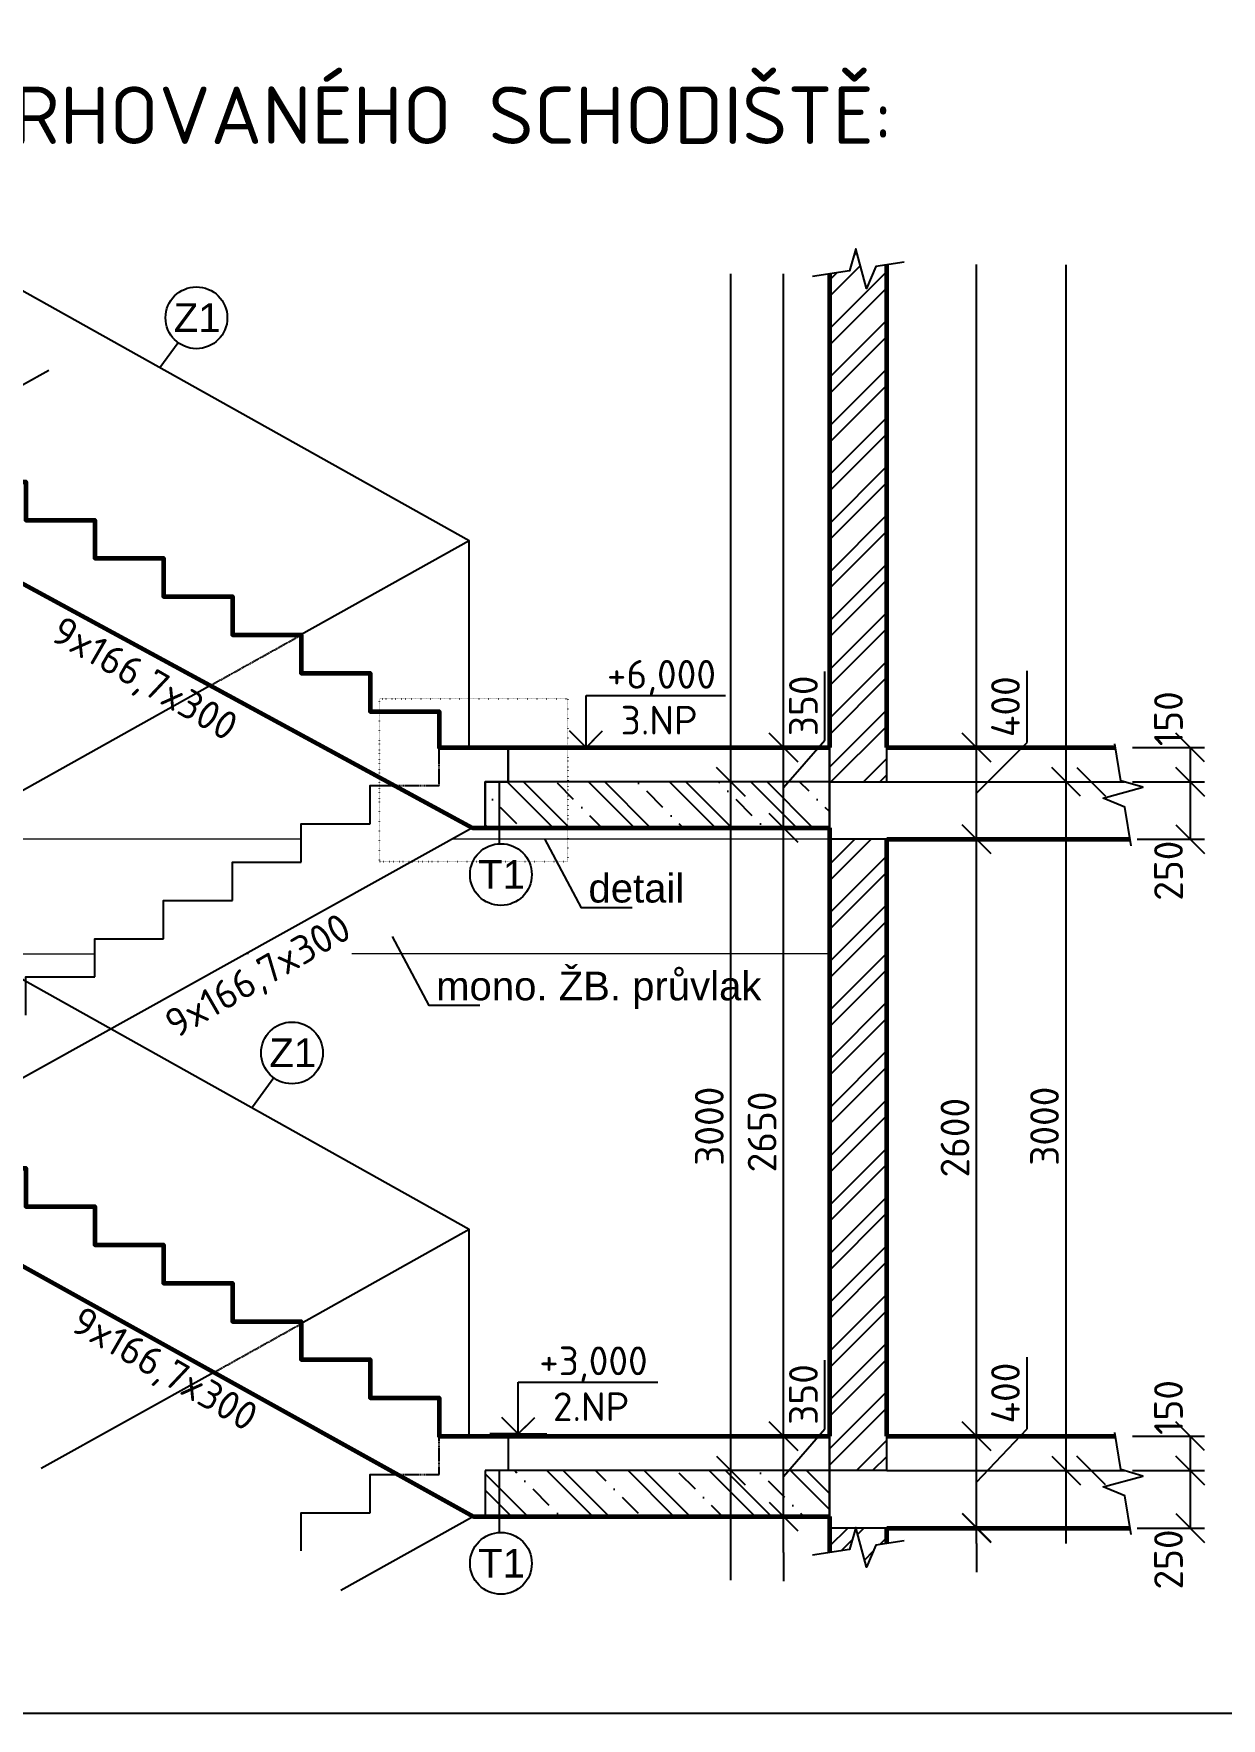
# Model space of a CAD drawing. Header units: millimetres. Extents: x 12904 to 327904, y -199771 to 141779.
# Drawn here: x 123158 to 128330, y 127158 to 134497 of the extents above; entities that cross this region are included whole.
import ezdxf

# ---------------------------------------------------------------- set-up
doc = ezdxf.new("R2010")
doc.units = ezdxf.units.MM
doc.linetypes.add('DOT', pattern=[6.35, 0, -6.35])
doc.linetypes.add('ČÁRKOVANÁ', pattern=[19.05, 12.7, -6.35])
doc.layers.add('_INTERIER', color=8, linetype='Continuous', lineweight=13)
doc.layers.add('Zdivo', color=6, linetype='Continuous', lineweight=60)
doc.layers.add('Kóty', color=1, linetype='Continuous')
doc.layers.add('Šrafy', color=253, linetype='Continuous')
doc.styles.add('ISOCPEUR', font='isocpeur.ttf')
doc.styles.get("Standard").update_dxf_attribs({"font": 'arial.ttf'})
doc.dimstyles.new('1-50', dxfattribs={"dimscale": 50, "dimtxt": 2.5, "dimasz": 2.5, "dimexe": 1.25, "dimexo": 0.625, "dimtad": 1, "dimdec": 0, "dimtxsty": 'ISOCPEUR', "dimblk": 'OBLIQUE', "dimcen": 2.5, "dimclrd": 1, "dimclre": 1, "dimclrt": 3, "dimadec": 0, "dimazin": 0, "dimtfac": 1, "dimtdec": 0, "dimtix": 1, "dimtmove": 1, "dimatfit": 3, "dimldrblk": 'OBLIQUE', "dimfxl": 5, "dimfxlon": 1, "dimtfillclr": 3, "dimarcsym": 0})
pattern_1 = [(45, (-372505.85, 110530.18), (-106.066017, 106.066017), []), (45, (-372435.14, 110530.18), (-106.066017, 106.066017), [])]

# ---------------------------------------------------------------- blocks, each defined once
blk = doc.blocks.new('_OBLIQUE')
at = {"color": 0, "linetype": 'ByBlock'}
blk.add_line((-0.5, -0.5), (0.5, 0.5), dxfattribs=at)
blk = doc.blocks.new('*D169')
at = {"color": 1, "lineweight": -2, "transparency": 16777216}
for p, q in [((127484.2, 128418.9), (127484.2, 128731.4)), ((127014.2, 128387.4), (127326.7, 128387.4)), ((127264.2, 128187.4), (127484.2, 128418.9)), ((127264.2, 127987.4), (127264.2, 128387.4)), ((127014.2, 127987.4), (127326.7, 127987.4))]:
    blk.add_line(p, q, dxfattribs=at)
at = {"layer": 'Defpoints', "color": 0, "transparency": 16777216}
for p in [(126873.5, 128387.4), (127264.2, 128387.4), (126873.5, 127987.4)]:
    blk.add_point(p, dxfattribs=at)
at = {"color": 1, "lineweight": -2, "transparency": 16777216, "xscale": 125, "yscale": 125, "zscale": 125}
for p, rotation in [((127264.2, 128387.4), 90), ((127264.2, 127987.4), 270)]:
    blk.add_blockref('_OBLIQUE', p, dxfattribs=dict(at, rotation=rotation))
at = {"color": 3, "transparency": 16777216, "insert": (127390.4, 128575.2), "char_height": 125, "attachment_point": 5, "rotation": 90, "style": 'ISOCPEUR'}
blk.add_mtext('400', dxfattribs=at)
blk = doc.blocks.new('*D170')
at = {"color": 1, "lineweight": -2, "transparency": 16777216}
for p, q in [((127514.2, 130988), (127201.7, 130988)), ((127264.2, 128387.4), (127264.2, 130988)), ((127014.2, 128387.4), (127326.7, 128387.4))]:
    blk.add_line(p, q, dxfattribs=at)
at = {"layer": 'Defpoints', "color": 0, "transparency": 16777216}
for p in [(127264.2, 130988), (127932.7, 130988), (126873.5, 128387.4)]:
    blk.add_point(p, dxfattribs=at)
at = {"color": 1, "lineweight": -2, "transparency": 16777216, "xscale": 125, "yscale": 125, "zscale": 125}
for p, rotation in [((127264.2, 130988), 90), ((127264.2, 128387.4), 270)]:
    blk.add_blockref('_OBLIQUE', p, dxfattribs=dict(at, rotation=rotation))
at = {"color": 3, "transparency": 16777216, "insert": (127170.4, 129687.7), "char_height": 125, "attachment_point": 5, "rotation": 90, "style": 'ISOCPEUR'}
blk.add_mtext('2600', dxfattribs=at)
blk = doc.blocks.new('*D112')
at = {"color": 1, "lineweight": -2, "transparency": 16777216}
for p, q in [((127484.2, 131408.9), (127484.2, 131721.4)), ((127014.2, 131388), (127326.7, 131388)), ((127264.2, 131188), (127484.2, 131408.9)), ((127264.2, 130988), (127264.2, 131388)), ((127014.2, 130988), (127326.7, 130988))]:
    blk.add_line(p, q, dxfattribs=at)
at = {"layer": 'Defpoints', "color": 0, "transparency": 16777216}
for p in [(125814.2, 131388), (127264.2, 131388), (126873.5, 130988)]:
    blk.add_point(p, dxfattribs=at)
at = {"color": 1, "lineweight": -2, "transparency": 16777216, "xscale": 125, "yscale": 125, "zscale": 125}
for p, rotation in [((127264.2, 131388), 90), ((127264.2, 130988), 270)]:
    blk.add_blockref('_OBLIQUE', p, dxfattribs=dict(at, rotation=rotation))
at = {"color": 3, "transparency": 16777216, "insert": (127390.4, 131565.2), "char_height": 125, "attachment_point": 5, "rotation": 90, "style": 'ISOCPEUR'}
blk.add_mtext('400', dxfattribs=at)
blk = doc.blocks.new('*D113')
at = {"color": 1, "lineweight": -2, "transparency": 16777216}
for p, q in [((127404.2, 131238), (127716.7, 131238)), ((127654.2, 128237.4), (127654.2, 131238)), ((127404.2, 128237.4), (127716.7, 128237.4))]:
    blk.add_line(p, q, dxfattribs=at)
at = {"layer": 'Defpoints', "color": 0, "transparency": 16777216}
for p in [(126763.5, 131238), (127654.2, 131238), (126763.5, 128237.4)]:
    blk.add_point(p, dxfattribs=at)
at = {"color": 1, "lineweight": -2, "transparency": 16777216, "xscale": 125, "yscale": 125, "zscale": 125}
for p, rotation in [((127654.2, 131238), 90), ((127654.2, 128237.4), 270)]:
    blk.add_blockref('_OBLIQUE', p, dxfattribs=dict(at, rotation=rotation))
at = {"color": 3, "transparency": 16777216, "insert": (127560.4, 129737.7), "char_height": 125, "attachment_point": 5, "rotation": 90, "style": 'ISOCPEUR'}
blk.add_mtext('3000', dxfattribs=at)
blk = doc.blocks.new('*D114')
at = {"color": 1, "lineweight": -2, "transparency": 16777216}
for p, q in [((127944.2, 128387.4), (128256.7, 128387.4)), ((128194.2, 128387.4), (128194.2, 128237.4)), ((127944.2, 128237.4), (128256.7, 128237.4))]:
    blk.add_line(p, q, dxfattribs=at)
at = {"layer": 'Defpoints', "color": 0, "transparency": 16777216}
for p in [(127844.2, 128387.4), (127844.2, 128237.4), (128194.2, 128237.4)]:
    blk.add_point(p, dxfattribs=at)
at = {"color": 1, "lineweight": -2, "transparency": 16777216, "xscale": 125, "yscale": 125, "zscale": 125}
for p, rotation in [((128194.2, 128387.4), 90), ((128194.2, 128237.4), 270)]:
    blk.add_blockref('_OBLIQUE', p, dxfattribs=dict(at, rotation=rotation))
at = {"color": 3, "transparency": 16777216, "insert": (128100.4, 128512.4), "char_height": 125, "attachment_point": 5, "rotation": 90, "style": 'ISOCPEUR'}
blk.add_mtext('150', dxfattribs=at)
blk = doc.blocks.new('*D171')
at = {"color": 1, "lineweight": -2, "transparency": 16777216}
for p, q in [((127944.2, 128237.4), (128256.7, 128237.4)), ((128194.2, 128237.4), (128194.2, 127987.4)), ((127963.9, 127987.4), (128256.7, 127987.4))]:
    blk.add_line(p, q, dxfattribs=at)
at = {"layer": 'Defpoints', "color": 0, "transparency": 16777216}
for p in [(127844.2, 128237.4), (127932.7, 127987.4), (128194.2, 127987.4)]:
    blk.add_point(p, dxfattribs=at)
at = {"color": 1, "lineweight": -2, "transparency": 16777216, "xscale": 125, "yscale": 125, "zscale": 125}
for p, rotation in [((128194.2, 128237.4), 90), ((128194.2, 127987.4), 270)]:
    blk.add_blockref('_OBLIQUE', p, dxfattribs=dict(at, rotation=rotation))
at = {"color": 3, "transparency": 16777216, "insert": (128100.4, 127850.2), "char_height": 125, "attachment_point": 5, "rotation": 90, "style": 'ISOCPEUR'}
blk.add_mtext('250', dxfattribs=at)
blk = doc.blocks.new('*D115')
at = {"color": 1, "lineweight": -2, "transparency": 16777216}
for p, q in [((126604.2, 128418.9), (126604.2, 128718.9)), ((126592.2, 128387.4), (126361.7, 128387.4)), ((126424.2, 128212.4), (126604.2, 128418.9)), ((126424.2, 128037.4), (126424.2, 128387.4)), ((126592.2, 128037.4), (126361.7, 128037.4))]:
    blk.add_line(p, q, dxfattribs=at)
at = {"layer": 'Defpoints', "color": 0, "transparency": 16777216}
for p in [(126424.2, 128387.4), (126623.5, 128387.4), (126623.5, 128037.4)]:
    blk.add_point(p, dxfattribs=at)
at = {"color": 1, "lineweight": -2, "transparency": 16777216, "xscale": 125, "yscale": 125, "zscale": 125}
for p, rotation in [((126424.2, 128387.4), 90), ((126424.2, 128037.4), 270)]:
    blk.add_blockref('_OBLIQUE', p, dxfattribs=dict(at, rotation=rotation))
at = {"color": 3, "transparency": 16777216, "insert": (126510.4, 128568.9), "char_height": 125, "attachment_point": 5, "rotation": 90, "style": 'ISOCPEUR'}
blk.add_mtext('350', dxfattribs=at)
blk = doc.blocks.new('*D116')
at = {"color": 1, "lineweight": -2, "transparency": 16777216}
for p, q in [((126592.2, 131038), (126361.7, 131038)), ((126424.2, 128387.4), (126424.2, 131038)), ((126592.2, 128387.4), (126361.7, 128387.4))]:
    blk.add_line(p, q, dxfattribs=at)
at = {"layer": 'Defpoints', "color": 0, "transparency": 16777216}
for p in [(126424.2, 131038), (126623.5, 131038), (126623.5, 128387.4)]:
    blk.add_point(p, dxfattribs=at)
at = {"color": 1, "lineweight": -2, "transparency": 16777216, "xscale": 125, "yscale": 125, "zscale": 125}
for p, rotation in [((126424.2, 131038), 90), ((126424.2, 128387.4), 270)]:
    blk.add_blockref('_OBLIQUE', p, dxfattribs=dict(at, rotation=rotation))
at = {"color": 3, "transparency": 16777216, "insert": (126330.4, 129712.7), "char_height": 125, "attachment_point": 5, "rotation": 90, "style": 'ISOCPEUR'}
blk.add_mtext('2650', dxfattribs=at)
blk = doc.blocks.new('*D172')
at = {"color": 1, "lineweight": -2, "transparency": 16777216}
for p, q in [((126604.2, 131418.9), (126604.2, 131718.9)), ((126592.2, 131388), (126361.7, 131388)), ((126424.2, 131213), (126604.2, 131418.9)), ((126424.2, 131038), (126424.2, 131388)), ((126592.2, 131038), (126361.7, 131038))]:
    blk.add_line(p, q, dxfattribs=at)
at = {"layer": 'Defpoints', "color": 0, "transparency": 16777216}
for p in [(126424.2, 131388), (126623.5, 131388), (126623.5, 131038)]:
    blk.add_point(p, dxfattribs=at)
at = {"color": 1, "lineweight": -2, "transparency": 16777216, "xscale": 125, "yscale": 125, "zscale": 125}
for p, rotation in [((126424.2, 131388), 90), ((126424.2, 131038), 270)]:
    blk.add_blockref('_OBLIQUE', p, dxfattribs=dict(at, rotation=rotation))
at = {"color": 3, "transparency": 16777216, "insert": (126510.4, 131568.9), "char_height": 125, "attachment_point": 5, "rotation": 90, "style": 'ISOCPEUR'}
blk.add_mtext('350', dxfattribs=at)
blk = doc.blocks.new('*D117')
at = {"color": 1, "lineweight": -2, "transparency": 16777216}
for p, q in [((127944.2, 131388), (128256.7, 131388)), ((128194.2, 131388), (128194.2, 131238)), ((127944.2, 131238), (128256.7, 131238))]:
    blk.add_line(p, q, dxfattribs=at)
at = {"layer": 'Defpoints', "color": 0, "transparency": 16777216}
for p in [(127844.2, 131388), (127844.2, 131238), (128194.2, 131238)]:
    blk.add_point(p, dxfattribs=at)
at = {"color": 1, "lineweight": -2, "transparency": 16777216, "xscale": 125, "yscale": 125, "zscale": 125}
for p, rotation in [((128194.2, 131388), 90), ((128194.2, 131238), 270)]:
    blk.add_blockref('_OBLIQUE', p, dxfattribs=dict(at, rotation=rotation))
at = {"color": 3, "transparency": 16777216, "insert": (128100.4, 131513), "char_height": 125, "attachment_point": 5, "rotation": 90, "style": 'ISOCPEUR'}
blk.add_mtext('150', dxfattribs=at)
blk = doc.blocks.new('*D118')
at = {"color": 1, "lineweight": -2, "transparency": 16777216}
for p, q in [((127944.2, 131238), (128256.7, 131238)), ((128194.2, 131238), (128194.2, 130988)), ((127963.9, 130988), (128256.7, 130988))]:
    blk.add_line(p, q, dxfattribs=at)
at = {"layer": 'Defpoints', "color": 0, "transparency": 16777216}
for p in [(127844.2, 131238), (127932.7, 130988), (128194.2, 130988)]:
    blk.add_point(p, dxfattribs=at)
at = {"color": 1, "lineweight": -2, "transparency": 16777216, "xscale": 125, "yscale": 125, "zscale": 125}
for p, rotation in [((128194.2, 131238), 90), ((128194.2, 130988), 270)]:
    blk.add_blockref('_OBLIQUE', p, dxfattribs=dict(at, rotation=rotation))
at = {"color": 3, "transparency": 16777216, "insert": (128100.4, 130850.8), "char_height": 125, "attachment_point": 5, "rotation": 90, "style": 'ISOCPEUR'}
blk.add_mtext('250', dxfattribs=at)
blk = doc.blocks.new('*D119')
at = {"color": 1, "lineweight": -2, "transparency": 16777216}
for p, q in [((126444.2, 131238), (126131.7, 131238)), ((126194.2, 128237.4), (126194.2, 131238)), ((126444.2, 128237.4), (126131.7, 128237.4))]:
    blk.add_line(p, q, dxfattribs=at)
at = {"layer": 'Defpoints', "color": 0, "transparency": 16777216}
for p in [(126194.2, 131238), (126623.5, 131238), (126623.5, 128237.4)]:
    blk.add_point(p, dxfattribs=at)
at = {"color": 1, "lineweight": -2, "transparency": 16777216, "xscale": 125, "yscale": 125, "zscale": 125}
for p, rotation in [((126194.2, 131238), 90), ((126194.2, 128237.4), 270)]:
    blk.add_blockref('_OBLIQUE', p, dxfattribs=dict(at, rotation=rotation))
at = {"color": 3, "transparency": 16777216, "insert": (126100.4, 129737.7), "char_height": 125, "attachment_point": 5, "rotation": 90, "style": 'ISOCPEUR'}
blk.add_mtext('3000', dxfattribs=at)

msp = doc.modelspace()

# ---------------------------------------------------------------- hatches: boundary and pattern name
at = {"layer": 'Šrafy'}
h = msp.add_hatch(dxfattribs=at)
h.set_pattern_fill('ZDIVO-OBECNE', color=256, scale=50)
h.set_pattern_definition(pattern_1)
h.paths.add_polyline_path([(126623.5, 128387.4), (126623.5, 128237.4), (126873.5, 128237.4), (126873.5, 130988), (126623.5, 130988)])
h.paths.add_polyline_path([(127521.7, 128406.4), (127521.7, 128743.9), (127296.7, 128743.9), (127296.7, 128406.4)], flags=9)
h.paths.add_polyline_path([(127301.7, 129481.4), (127301.7, 129893.9), (127076.7, 129893.9), (127076.7, 129481.4)], flags=9)
h.paths.add_polyline_path([(127521.7, 131396.4), (127521.7, 131733.9), (127296.7, 131733.9), (127296.7, 131396.4)], flags=9)
h.paths.add_polyline_path([(127691.7, 129531.4), (127691.7, 129943.9), (127466.7, 129943.9), (127466.7, 129531.4)], flags=9)
h.paths.add_polyline_path([(128231.7, 128362.4), (128231.7, 128662.4), (128006.7, 128662.4), (128006.7, 128362.4)], flags=9)
h.paths.add_polyline_path([(128231.7, 127687.7), (128231.7, 128012.7), (128006.7, 128012.7), (128006.7, 127687.7)], flags=9)
h.paths.add_polyline_path([(126641.7, 128406.4), (126641.7, 128731.4), (126416.7, 128731.4), (126416.7, 128406.4)], flags=9)
h.paths.add_polyline_path([(126461.7, 129571.4), (126461.7, 129983.9), (126236.7, 129983.9), (126236.7, 129571.4)], flags=9)
h.paths.add_polyline_path([(126641.7, 131406.4), (126641.7, 131731.4), (126416.7, 131731.4), (126416.7, 131406.4)], flags=9)
h.paths.add_polyline_path([(128231.7, 131363), (128231.7, 131663), (128006.7, 131663), (128006.7, 131363)], flags=9)
h.paths.add_polyline_path([(128231.7, 130688.3), (128231.7, 131013.3), (128006.7, 131013.3), (128006.7, 130688.3)], flags=9)
h.paths.add_polyline_path([(126231.7, 129592.1), (126231.7, 130004.6), (126006.7, 130004.6), (126006.7, 129592.1)], flags=9)
h.paths.add_polyline_path([(131663.5, 131348), (134543.5, 131348), (134543.5, 131543), (131663.5, 131543)], flags=9)
h.paths.add_polyline_path([(131648.4, 131517.8), (132873.4, 131517.8), (132873.4, 131780.3), (131648.4, 131780.3)], flags=9)
h.paths.add_polyline_path([(131663.5, 131798), (134993.5, 131798), (134993.5, 131993), (131663.5, 131993)], flags=9)
h.paths.add_polyline_path([(131648.4, 131967.8), (132873.4, 131967.8), (132873.4, 132230.3), (131648.4, 132230.3)], flags=9)
h.paths.add_polyline_path([(131656, 132690.5), (133756, 132690.5), (133756, 132930.5), (131656, 132930.5)], flags=9)
h.paths.add_polyline_path([(131648.4, 132867.8), (133535.9, 132867.8), (133535.9, 133130.3), (131648.4, 133130.3)], flags=9)
h.paths.add_polyline_path([(131666, 133150.5), (134191, 133150.5), (134191, 133330.5), (131666, 133330.5)], flags=9)
h.paths.add_polyline_path([(131648.4, 133317.8), (133148.4, 133317.8), (133148.4, 133580.3), (131648.4, 133580.3)], flags=9)
h.paths.add_polyline_path([(131671, 132275.5), (132141, 132275.5), (132141, 132425.5), (131671, 132425.5)], flags=9)
h.paths.add_polyline_path([(131648.4, 132417.8), (132785.9, 132417.8), (132785.9, 132680.3), (131648.4, 132680.3)], flags=9)
h.paths.add_polyline_path([(130634.2, 133565.6), (134009.2, 133565.6), (134009.2, 134090.6), (130634.2, 134090.6)], flags=9)
h.paths.add_polyline_path([(122777.1, 131329.5), (123043.6, 131329.5), (123043.6, 131517.7), (122777.1, 131517.7)], flags=9)
h.paths.add_polyline_path([(123736.6, 130198.6), (124003.1, 130198.6), (124003.1, 130386.9), (123736.6, 130386.9)], flags=9)
h.paths.add_polyline_path([(123736.6, 133166), (124003.1, 133166), (124003.1, 133354.3), (123736.6, 133354.3)], flags=9)
h.paths.add_polyline_path([(123151.5, 131831), (123427.9, 131831), (123427.9, 132019.3), (123151.5, 132019.3)], flags=9)
h.paths.add_polyline_path([(123151.5, 128830.4), (123427.9, 128830.4), (123427.9, 129018.7), (123151.5, 129018.7)], flags=9)
h.paths.add_polyline_path([(125834, 131484.2), (126112.2, 131484.2), (126112.2, 131678.1), (125834, 131678.1)], flags=9)
h.paths.add_polyline_path([(120283.4, 131989.4), (120559.8, 131989.4), (120559.8, 132177.7), (120283.4, 132177.7)], flags=9)
h.paths.add_polyline_path([(121376.8, 132134.7), (121653.2, 132134.7), (121653.2, 132323), (121376.8, 132323)], flags=9)
h.paths.add_polyline_path([(120282.5, 132641.6), (120580.1, 132641.6), (120580.1, 132835.6), (120282.5, 132835.6)], flags=9)
h.paths.add_polyline_path([(122191.5, 129400.4), (122458.1, 129400.4), (122458.1, 129588.7), (122191.5, 129588.7)], flags=9)
h.paths.add_polyline_path([(122191.5, 132391), (122458.1, 132391), (122458.1, 132579.3), (122191.5, 132579.3)], flags=9)
h.paths.add_polyline_path([(125042.7, 130911.3), (125309.2, 130911.3), (125309.2, 131099.6), (125042.7, 131099.6)], flags=9)
h.paths.add_polyline_path([(125042.7, 127910.7), (125309.2, 127910.7), (125309.2, 128099), (125042.7, 128099)], flags=9)
h.paths.add_polyline_path([(121326.8, 133071.5), (121883.1, 133071.5), (121883.1, 133296.5), (121326.8, 133296.5)], flags=9)
h.paths.add_polyline_path([(125313.1, 131412.4), (125700.6, 131412.4), (125700.6, 131599.9), (125313.1, 131599.9)], flags=9)
h.paths.add_polyline_path([(125246.8, 131581.2), (125803.1, 131581.2), (125803.1, 131806.2), (125246.8, 131806.2)], flags=9)
h.paths.add_polyline_path([(120283.4, 128019.4), (120559.8, 128019.4), (120559.8, 128207.6), (120283.4, 128207.6)], flags=9)
h.paths.add_polyline_path([(120283.4, 131020), (120559.8, 131020), (120559.8, 131208.2), (120283.4, 131208.2)], flags=9)
h.paths.add_polyline_path([(120283.4, 133339.7), (120559.8, 133339.7), (120559.8, 133528), (120283.4, 133528)], flags=9)
h.paths.add_polyline_path([(120283.4, 130339.1), (120559.8, 130339.1), (120559.8, 130527.4), (120283.4, 130527.4)], flags=9)
h.paths.add_polyline_path([(120283.4, 128988.8), (120559.8, 128988.8), (120559.8, 129177.1), (120283.4, 129177.1)], flags=9)
h.paths.add_polyline_path([(121376.8, 129134.1), (121653.2, 129134.1), (121653.2, 129322.4), (121376.8, 129322.4)], flags=9)
h.paths.add_polyline_path([(120282.5, 129641), (120580.1, 129641), (120580.1, 129835), (120282.5, 129835)], flags=9)
h.paths.add_polyline_path([(119139.2, 130053), (119139.2, 131815.5), (118914.2, 131815.5), (118914.2, 130053)], flags=9)
h.paths.add_polyline_path([(120282.5, 131431), (120560.7, 131431), (120560.7, 131624.9), (120282.5, 131624.9)], flags=9)
h.paths.add_polyline_path([(122841.8, 138721.8), (123108.3, 138721.8), (123108.3, 138910.1), (122841.8, 138910.1)], flags=9)
h.paths.add_polyline_path([(122841.8, 136297.6), (123108.3, 136297.6), (123108.3, 136485.9), (122841.8, 136485.9)], flags=9)
h.paths.add_polyline_path([(122081.1, 136865.3), (122347.6, 136865.3), (122347.6, 137053.6), (122081.1, 137053.6)], flags=9)
h.paths.add_polyline_path([(122081.1, 137955.3), (122347.6, 137955.3), (122347.6, 138143.6), (122081.1, 138143.6)], flags=9)
h.paths.add_polyline_path([(125147.3, 136865.3), (125413.8, 136865.3), (125413.8, 137053.6), (125147.3, 137053.6)], flags=9)
h.paths.add_polyline_path([(125147.3, 137955.3), (125413.8, 137955.3), (125413.8, 138143.6), (125147.3, 138143.6)], flags=9)
h.paths.add_polyline_path([(120282.5, 138182.5), (120560.7, 138182.5), (120560.7, 138376.4), (120282.5, 138376.4)], flags=9)
h.paths.add_polyline_path([(121294.1, 136645.2), (121812.8, 136645.2), (121812.8, 136870.2), (121294.1, 136870.2)], flags=9)
h.paths.add_polyline_path([(118979.2, 136968.9), (118979.2, 138631.4), (118754.2, 138631.4), (118754.2, 136968.9)], flags=9)
h.paths.add_polyline_path([(121351.8, 137305.6), (121628.2, 137305.6), (121628.2, 137493.8), (121351.8, 137493.8)], flags=9)
h.paths.add_polyline_path([(120283.4, 136205.6), (120559.8, 136205.6), (120559.8, 136393.8), (120283.4, 136393.8)], flags=9)
h.paths.add_polyline_path([(120283.4, 137175.6), (120559.8, 137175.6), (120559.8, 137363.8), (120283.4, 137363.8)], flags=9)
h.paths.add_polyline_path([(120282.5, 136832.5), (120580.1, 136832.5), (120580.1, 137026.5), (120282.5, 137026.5)], flags=9)
h.paths.add_polyline_path([(121535.3, 138205.2), (122091.6, 138205.2), (122091.6, 138430.2), (121535.3, 138430.2)], flags=9)
h.paths.add_polyline_path([(125501.6, 136735.2), (126045.3, 136735.2), (126045.3, 136960.2), (125501.6, 136960.2)], flags=9)
h.paths.add_polyline_path([(122525, 138788.9), (122762.5, 138788.9), (122762.5, 138976.4), (122525, 138976.4)], flags=9)
h.paths.add_polyline_path([(124955.7, 138788.9), (125193.2, 138788.9), (125193.2, 138976.4), (124955.7, 138976.4)], flags=9)
h.paths.add_polyline_path([(122255, 136228.9), (122492.5, 136228.9), (122492.5, 136416.4), (122255, 136416.4)], flags=9)
h.paths.add_polyline_path([(124705.7, 136228.9), (124918.2, 136228.9), (124918.2, 136416.4), (124705.7, 136416.4)], flags=9)
h.paths.add_polyline_path([(123399.5, 136867.7), (124368.2, 136867.7), (124368.2, 137092.7), (123399.5, 137092.7)], flags=9)
h.paths.add_polyline_path([(123699.5, 138367.7), (124668.2, 138367.7), (124668.2, 138592.7), (123699.5, 138592.7)], flags=9)
h.paths.add_polyline_path([(123514, 129366.1), (124352.9, 128881.8), (124465.4, 129076.6), (123626.5, 129561)], flags=9)
h.paths.add_polyline_path([(123136.5, 130418.6), (123975.4, 130903), (123862.9, 131097.9), (123024, 130613.5)], flags=9)
h.paths.add_polyline_path([(123334, 132466.1), (124172.9, 131981.8), (124285.4, 132176.6), (123446.5, 132661)], flags=9)
h.paths.add_polyline_path([(121331.2, 130080.9), (121900, 130080.9), (121900, 130305.9), (121331.2, 130305.9)], flags=9)
h.paths.add_polyline_path([(125388.2, 128421.8), (125775.7, 128421.8), (125775.7, 128609.3), (125388.2, 128609.3)], flags=9)
h.paths.add_polyline_path([(125321.9, 128590.6), (125878.2, 128590.6), (125878.2, 128815.6), (125321.9, 128815.6)], flags=9)
h.paths.add_polyline_path([(127430.6, 136006.4), (128054.9, 136006.4), (128054.9, 136756.4), (127430.6, 136756.4)], flags=9)
h.paths.add_polyline_path([(118038.8, 136006.4), (118663.2, 136006.4), (118663.2, 136756.4), (118038.8, 136756.4)], flags=9)
h.paths.add_polyline_path([(118837.8, 133929.2), (126762.8, 133929.2), (126762.8, 134454.2), (118837.8, 134454.2)], flags=9)
h.paths.add_polyline_path([(118837.8, 140199.2), (124687.8, 140199.2), (124687.8, 140724.2), (118837.8, 140724.2)], flags=9)
h.paths.add_polyline_path([(131762.4, 127158.4), (133124.9, 127158.4), (133124.9, 127383.4), (131762.4, 127383.4)], flags=9)
h.paths.add_polyline_path([(130722.9, 130157), (132760.4, 130157), (132760.4, 130382), (130722.9, 130382)], flags=9)
h.paths.add_polyline_path([(132372.4, 129758.4), (133359.9, 129758.4), (133359.9, 129983.4), (132372.4, 129983.4)], flags=9)
h.paths.add_polyline_path([(132372.4, 129242.9), (134378.6, 129242.9), (134378.6, 129467.9), (132372.4, 129467.9)], flags=9)
h.paths.add_polyline_path([(130828.4, 129889.3), (131390.9, 129889.3), (131390.9, 130030), (130828.4, 130030)], flags=9)
h.paths.add_polyline_path([(130819, 129438.2), (131484.7, 129438.2), (131484.7, 129635), (130819, 129635)], flags=9)
h.paths.add_polyline_path([(132328.6, 128229.3), (133753.6, 128229.3), (133753.6, 128679.3), (132328.6, 128679.3)], flags=9)
h.paths.add_polyline_path([(131700.3, 127257.1), (134800.3, 127257.1), (134800.3, 127707.1), (131700.3, 127707.1)], flags=9)
h.paths.add_polyline_path([(137388.5, 127206.8), (138363.5, 127206.8), (138363.5, 127656.8), (137388.5, 127656.8)], flags=9)
h.paths.add_polyline_path([(137300, 127917.4), (137806.3, 127917.4), (137806.3, 128058), (137300, 128058)], flags=9)
h.paths.add_polyline_path([(137300, 128167.4), (137553.1, 128167.4), (137553.1, 128308), (137300, 128308)], flags=9)
h.paths.add_polyline_path([(137300, 128417.4), (137496.9, 128417.4), (137496.9, 128558), (137300, 128558)], flags=9)
h.paths.add_polyline_path([(130819, 128890.2), (131400.3, 128890.2), (131400.3, 129087), (130819, 129087)], flags=9)
h.paths.add_polyline_path([(130828.4, 127649.5), (131344, 127649.5), (131344, 127790.1), (130828.4, 127790.1)], flags=9)
h.paths.add_polyline_path([(136040.6, 127658), (136603.1, 127658), (136603.1, 127854.8), (136040.6, 127854.8)], flags=9)
h.paths.add_polyline_path([(136040.6, 128408), (136565.6, 128408), (136565.6, 128604.9), (136040.6, 128604.9)], flags=9)
h.paths.add_polyline_path([(136050, 127917.4), (136490.6, 127917.4), (136490.6, 128058), (136050, 128058)], flags=9)
h.paths.add_polyline_path([(136040.6, 128158), (136603.1, 128158), (136603.1, 128354.8), (136040.6, 128354.8)], flags=9)
h = msp.add_hatch(dxfattribs=at)
h.set_pattern_fill('ZDIVO-OBECNE', color=256, scale=50)
h.set_pattern_definition(pattern_1)
h.paths.add_polyline_path([(126873.5, 133489.8), (126825.4, 133482.2), (126785.8, 133387.4), (126738.9, 133560.1), (126710.4, 133464.1), (126623.5, 133450.4), (126623.5, 131388), (126623.5, 131238), (126873.5, 131238)])
h = msp.add_hatch(dxfattribs=at)
h.set_pattern_fill('BETON-ZELEZOBETON', color=256, scale=50, angle=90)
h.set_pattern_definition([(135, (-372505.85, 119140.18), (-176.7767, -176.7767), []), (135, (-372505.85, 119210.9), (-176.7767, -176.7767), []), (135, (-372505.85, 119352.3), (-247.48737, -106.06602), [100, -50, 0, -50])])
h.paths.add_polyline_path([(122273.5, 132728.3), (122222.3, 132728.3), (121223.5, 132728.3), (121223.5, 132528.3), (122297.3, 132528.3)])
h.paths.add_polyline_path([(122322.3, 132728.3), (122273.5, 132728.3), (122297.3, 132528.3), (122322.3, 132528.3)])
h.paths.add_polyline_path([(122273.5, 129737.7), (122222.3, 129737.7), (121904.2, 129737.7), (121904.2, 129537.7), (122297.3, 129537.7)])
h.paths.add_polyline_path([(122322.3, 129737.7), (122273.5, 129737.7), (122297.3, 129537.7), (122322.3, 129537.7)])
h.paths.add_polyline_path([(121904.2, 129737.7), (121223.5, 129737.7), (121223.5, 129537.7), (121904.2, 129537.7)])
h.paths.add_polyline_path([(126194.2, 128237.4), (125186.7, 128237.4), (125186.7, 128037.4), (126194.2, 128037.4)])
h.paths.add_polyline_path([(125186.7, 128237.4), (125124.6, 128237.4), (125124.6, 128037.4), (125186.7, 128037.4)])
h.paths.add_polyline_path([(126424.2, 128167.4), (126424.2, 128237.4), (126194.2, 128237.4), (126194.2, 128037.4), (126424.2, 128037.4)])
h.paths.add_polyline_path([(126623.5, 128237.4), (126424.2, 128237.4), (126424.2, 128167.4), (126424.2, 128037.4), (126623.5, 128037.4)])
h.paths.add_polyline_path([(125186.7, 131238), (125124.6, 131238), (125124.6, 131038), (125186.7, 131038)])
h.paths.add_polyline_path([(126623.5, 131238), (125186.7, 131238), (125186.7, 131038), (126623.5, 131038)])
h = msp.add_hatch(dxfattribs=at)
h.set_pattern_fill('ZDIVO-OBECNE', color=256, scale=50)
h.set_pattern_definition(pattern_1)
h.paths.add_polyline_path([(126825.4, 127912.2), (126873.5, 127919.8), (126873.5, 127987.4), (126739.7, 127987.4), (126785.8, 127817.4)])
h.paths.add_polyline_path([(126623.5, 127880.4), (126710.4, 127894.1), (126738.1, 127987.4), (126623.5, 127987.4)])

# ---------------------------------------------------------------- linework, layer by layer
for p, q in [((126873.5, 131238), (126873.5, 133489.8)), ((126623.5, 127950.4), (126623.5, 133450.4)), ((123224.4, 133030.3), (122651.7, 132711.6)), ((122322.3, 132528.3), (125069, 131038)), ((124923.5, 131388), (125073.5, 131388)), ((126623.5, 131238), (127908.9, 131238)), ((125069, 131038), (122702.8, 129721)), ((126873.5, 130988), (126623.5, 130988)), ((126873.5, 128237.4), (126873.5, 130988)), ((122373.5, 129537.7), (125073.5, 128037.4)), ((123943.1, 128665.5), (123190.8, 128246.2)), ((126873.5, 128237.4), (126623.5, 128237.4)), ((126873.5, 128237.4), (127908.9, 128237.4)), ((125073.5, 128037.4), (124495.2, 127715.5)), ((126873.5, 127987.4), (126623.5, 127987.4))]:
    msp.add_line(p, q)
at = {"color": 1}
for p, q in [((127264.2, 131388), (127264.2, 133492)), ((127654.2, 131238), (127654.2, 133489.8)), ((126194.2, 131238), (126194.2, 133450.4)), ((126424.2, 131388), (126424.2, 133450.4)), ((126592.2, 131388), (126361.7, 131388)), ((127014.2, 131388), (127326.7, 131388)), ((127514.2, 131238), (127826.7, 131238)), ((126194.2, 127760.2), (126194.2, 128298)), ((126424.2, 128167.4), (126424.2, 128292.4)), ((127514.2, 128237.4), (127826.7, 128237.4)), ((127654.2, 127919.8), (127654.2, 128237.4)), ((126424.2, 127880.4), (126424.2, 128167.4)), ((127264.2, 127989.8), (127264.2, 128114.8)), ((127014.2, 127989.8), (127326.7, 127989.8)), ((127264.2, 127919.8), (127264.2, 127989.8)), ((127264.2, 127919.8), (127264.2, 127794.8)), ((126424.2, 127880.4), (126424.2, 127755.4))]:
    msp.add_line(p, q, dxfattribs=at)
at = {"linetype": 'ČÁRKOVANÁ', "ltscale": 0.3}
for p, q in [((123927.5, 131657.4), (124323.5, 131878.1)), ((123927.5, 128656.8), (124323.5, 128877.5))]:
    msp.add_line(p, q, dxfattribs=at)
msp.add_lwpolyline([(118154.2, 141529.3), (138654.2, 141529.3), (138654.2, 127179.3), (118154.2, 127179.3)], close=True)
for points in [[(125054.3, 131388), (125054.3, 131388), (125054.3, 132288), (122581, 133672.2)], [(126949.3, 133501.7), (126825.4, 133482.2), (126785.8, 133387.4), (126738.9, 133560.1), (126710.4, 133464.1), (126549.2, 133438.7)], [(123123.5, 132544.9), (123123.5, 132378.2), (123423.5, 132378.2)], [(123423.5, 132378.2), (123423.5, 132211.5), (123723.5, 132211.5)], [(125054.3, 131388), (125054.3, 131388), (125054.3, 132288), (124321.9, 131878.1)], [(123723.5, 132211.5), (123723.5, 132044.8), (124023.5, 132044.8)], [(124023.5, 132044.8), (124023.5, 131878.1), (124323.5, 131878.1)], [(124323.5, 131878.1), (124323.5, 131711.4), (124623.5, 131711.4)], [(123927.5, 131657.4), (122373.5, 130787.7)], [(124623.5, 131711.4), (124623.5, 131544.7), (124923.5, 131544.7)], [(124923.5, 131544.7), (124923.5, 131388)], [(124923.5, 131388), (126623.5, 131388)], [(126623.5, 131388), (126623.5, 131238), (125124.6, 131238)], [(125124.6, 131038), (125124.6, 131238), (125224.6, 131238), (125224.6, 131388)], [(125224.6, 131388), (125224.6, 131238)], [(126873.5, 131388), (127869.7, 131388)], [(127937.2, 130959.1), (127910.6, 131127.8), (127815.8, 131167.4), (127988.5, 131214.3), (127892.5, 131242.9), (127867.1, 131404)], [(124623.5, 131054.6), (124623.5, 131221.3), (124731.2, 131221.3)], [(126623.5, 131238), (126623.5, 131038), (125069, 131038)], [(125124.6, 131238), (125124.6, 131038)], [(124323.5, 130887.9), (124323.5, 131054.6), (124623.5, 131054.6)], [(126873.5, 130988), (127932.7, 130988)], [(124023.5, 130721.2), (124023.5, 130887.9), (124323.5, 130887.9)], [(125054.3, 128387.4), (125054.3, 128387.4), (125054.3, 129287.4), (122373.5, 130787.7)], [(123723.5, 130554.5), (123723.5, 130721.2), (124023.5, 130721.2)], [(123423.5, 130387.8), (123423.5, 130554.5), (123723.5, 130554.5)], [(123123.5, 130221.1), (123123.5, 130387.8), (123423.5, 130387.8)], [(123123.5, 129554.3), (123123.5, 129387.6), (123423.5, 129387.6)], [(123423.5, 129387.6), (123423.5, 129220.9), (123723.5, 129220.9)], [(125054.3, 128387.4), (125054.3, 128387.4), (125054.3, 129287.4), (124321.9, 128877.5)], [(123723.5, 129220.9), (123723.5, 129054.2), (124023.5, 129054.2)], [(124023.5, 129054.2), (124023.5, 128887.5), (124323.5, 128887.5)], [(124323.5, 128887.5), (124323.5, 128720.8), (124623.5, 128720.8)], [(124623.5, 128720.8), (124623.5, 128554.1), (124923.5, 128554.1)], [(124923.5, 128554.1), (124923.5, 128387.4), (126623.5, 128387.4)], [(126623.5, 128387.4), (126623.5, 128237.4), (125124.6, 128237.4)], [(125224.6, 128387.4), (125224.6, 128237.4)], [(126873.5, 128387.4), (127869.7, 128387.4)], [(127937.2, 127958.5), (127910.6, 128127.2), (127815.8, 128166.8), (127988.5, 128213.7), (127892.5, 128242.3), (127867.1, 128403.4)], [(124623.5, 128054), (124623.5, 128220.7), (124743.6, 128220.7)], [(126623.5, 128237.4), (126623.5, 128037.4), (125073.5, 128037.4)], [(125124.6, 128237.4), (125124.6, 128037.4)], [(124323.5, 127887.3), (124323.5, 128054), (124623.5, 128054)], [(126949.3, 127931.7), (126825.4, 127912.2), (126785.8, 127817.4), (126738.9, 127990.1), (126710.4, 127894.1), (126549.2, 127868.7)], [(126873.5, 127987.4), (127932.7, 127987.4)]]:
    msp.add_lwpolyline(points)
at = {"linetype": 'DOT', "ltscale": 0.3}
msp.add_lwpolyline([(124664.2, 131599.3), (125484.2, 131599.3), (125484.2, 130889.3), (124664.2, 130889.3)], close=True, dxfattribs=at)
at = {"linetype": 'ČÁRKOVANÁ', "ltscale": 0.3}
for points in [[(124743.6, 131221.3), (124923.5, 131221.3), (124923.5, 131388)], [(124743.6, 128220.7), (124923.5, 128220.7), (124923.5, 128387.4)]]:
    msp.add_lwpolyline(points, dxfattribs=at)
at = {"layer": '_INTERIER', "ltscale": 0.5}
for points in [[(124323.5, 130988), (121223.5, 130988)], [(126623.5, 130988), (126623.5, 130488), (124544.1, 130488)], [(126623.5, 130988), (124979.2, 130988)], [(123423.5, 130487.8), (121544.2, 130487.5)], [(124094.1, 130488), (124080.9, 130488)]]:
    msp.add_lwpolyline(points, dxfattribs=at)
at = {"layer": 'Kóty'}
for p, q in [((123787.4, 133150.7), (123707.7, 133041.6)), ((125563.5, 131388), (125563.5, 131613.7)), ((125563.5, 131613.7), (126171.5, 131613.7)), ((125563.5, 131388), (125491.9, 131459.5)), ((125563.5, 131388), (125635, 131459.5)), ((125563.5, 131388), (125615.2, 131439.7)), ((125563.5, 131388), (125439, 131388)), ((125563.5, 131388), (125658.5, 131388)), ((125563.5, 131388), (125687.9, 131388)), ((125186.7, 130968.3), (125186.7, 131238)), ((124203.6, 129948.5), (124110.3, 129820.6)), ((125268.6, 128397.4), (125268.6, 128623.1)), ((125268.6, 128623.1), (125876.6, 128623.1)), ((125268.6, 128397.4), (125197.1, 128468.9)), ((125268.6, 128397.4), (125340.1, 128468.9)), ((125268.6, 128397.4), (125320.3, 128449.1)), ((125268.6, 128397.4), (125144.2, 128397.4)), ((125268.6, 128397.4), (125363.6, 128397.4)), ((125268.6, 128397.4), (125393, 128397.4)), ((125186.7, 127967.7), (125186.7, 128237.4))]:
    msp.add_line(p, q, dxfattribs=at)
for points in [[(125764.2, 130689.3), (125544.2, 130689.3), (125384.2, 130989.3)], [(125100.7, 130263.4), (124880.7, 130263.4), (124720.7, 130563.4)]]:
    msp.add_lwpolyline(points, dxfattribs=at)
for centre in [(123866.6, 133259.3), (125192.7, 130834), (124282.9, 130057.1), (125192.7, 127833.4)]:
    msp.add_circle(centre, 134.5, dxfattribs=at)
at = {"layer": 'Zdivo'}
for p, q in [((126873.5, 130988), (127932.7, 130988)), ((126873.5, 127987.4), (127932.7, 127987.4))]:
    msp.add_line(p, q, dxfattribs=at)
for points in [[(126873.5, 131388), (126873.5, 133489.8)], [(126623.5, 133450.4), (126623.5, 131388)], [(121223.5, 132878.3), (122523.5, 132878.3), (122523.5, 132711.6), (122823.5, 132711.6), (122823.5, 132544.9), (123123.5, 132544.9), (123123.5, 132378.2), (123423.5, 132378.2), (123423.5, 132211.5), (123723.5, 132211.5), (123723.5, 132044.8), (124023.5, 132044.8), (124023.5, 131878.1), (124323.5, 131878.1), (124323.5, 131711.4), (124623.5, 131711.4), (124623.5, 131544.7), (124923.5, 131544.7), (124923.5, 131388), (126623.5, 131388)], [(121223.5, 132528.3), (122322.3, 132528.3), (125069, 131038), (126623.5, 131038)], [(126873.5, 131388), (127869.7, 131388)], [(126623.5, 131038), (126623.5, 128387.4)], [(126873.5, 128387.4), (126873.5, 130988)], [(121223.5, 129887.7), (122523.5, 129887.7), (122523.5, 129721), (122823.5, 129721), (122823.5, 129554.3), (123123.5, 129554.3), (123123.5, 129387.6), (123423.5, 129387.6), (123423.5, 129220.9), (123723.5, 129220.9), (123723.5, 129054.2), (124023.5, 129054.2), (124023.5, 128887.5), (124323.5, 128887.5), (124323.5, 128720.8), (124623.5, 128720.8), (124623.5, 128554.1), (124923.5, 128554.1), (124923.5, 128387.4), (126623.5, 128387.4)], [(121223.5, 129537.7), (122373.5, 129537.7), (125073.5, 128037.4), (126623.5, 128037.4)], [(126873.5, 128387.4), (127869.7, 128387.4)], [(126623.5, 128037.4), (126623.5, 127880.4)], [(126873.5, 127919.8), (126873.5, 127987.4)]]:
    msp.add_lwpolyline(points, dxfattribs=at)

# ---------------------------------------------------------------- block references
at = {"color": 1, "xscale": 125, "yscale": 125, "zscale": 125}
for p, rotation in [((126424.2, 131388), 270), ((127264.2, 131388), 270), ((126194.2, 131238), 270), ((127764.2, 131238), 270), ((127764.2, 128237.4), 90), ((127264.2, 127989.8), 270)]:
    msp.add_blockref('_OBLIQUE', p, dxfattribs=dict(at, rotation=rotation))

# ---------------------------------------------------------------- texts
at = {"linetype": 'Continuous', "lineweight": 30, "style": 'ISOCPEUR'}
msp.add_text('ORIENTAČNÍ ŘEZ A-A NAVRHOVANÉHO SCHODIŠTĚ:', height=250, dxfattribs=at).set_placement((118925.3, 134016.7))
at = {"layer": 'Kóty', "color": 3}
for s, p in [('Z1', (123768, 133197.4)), ('T1', (125094, 130772.1)), ('detail', (125574, 130712.1)), ('mono. ŽB. průvlak', (124910.6, 130286.1)), ('Z1', (124184.2, 129995.2)), ('T1', (125094, 127771.5))]:
    msp.add_text(s, height=125, dxfattribs=at).set_placement(p)
at = {"layer": 'Kóty', "color": 3, "style": 'ISOCPEUR'}
for rotation, p in [(330, (123223.1, 131858.7)), (30, (123777.1, 130117.3)), (330, (123310, 128851.7))]:
    msp.add_text('9x166,7x300', height=125, rotation=rotation, dxfattribs=at).set_placement(p)
for s, p in [('+6,000', (125654.3, 131643.7)), ('3.NP', (125714.3, 131443.7)), ('+3,000', (125359.4, 128653.1)), ('2.NP', (125419.4, 128453.1))]:
    msp.add_text(s, height=125, dxfattribs=at).set_placement(p)

# ---------------------------------------------------------------- dimensions: what is measured, and where the dimension line sits
for base, p1, p2, picture, middle in [((127264.2, 131388), (126873.5, 130988), (125814.2, 131388), '*D112', (127484.2, 131440.2)), ((126424.2, 131388), (126623.5, 131038), (126623.5, 131388), '*D172', (126604.2, 131450.2)), ((128194.2, 131238), (127844.2, 131388), (127844.2, 131238), '*D117', (128194.2, 131513)), ((128194.2, 130988), (127844.2, 131238), (127932.7, 130988), '*D118', (128194.2, 130850.8)), ((126424.2, 128387.4), (126623.5, 128037.4), (126623.5, 128387.4), '*D115', (126604.2, 128450.2)), ((128194.2, 128237.4), (127844.2, 128387.4), (127844.2, 128237.4), '*D114', (128194.2, 128512.4)), ((128194.2, 127987.4), (127844.2, 128237.4), (127932.7, 127987.4), '*D171', (128194.2, 127850.2))]:
    dim = msp.add_linear_dim(base=base, p1=p1, p2=p2, angle=90, dimstyle='1-50')
    dim.commit()
    dim.dimension.update_dxf_attribs({"geometry": picture, "text_midpoint": middle, "dimtype": 160})
for base, p1, p2, picture, middle in [((126194.2, 131238), (126623.5, 128237.4), (126623.5, 131238), '*D119', (126100.4, 129737.7)), ((127654.2, 131238), (126763.5, 128237.4), (126763.5, 131238), '*D113', (127560.4, 129737.7)), ((126424.2, 131038), (126623.5, 128387.4), (126623.5, 131038), '*D116', (126330.4, 129712.7)), ((127264.2, 130988), (126873.5, 128387.4), (127932.7, 130988), '*D170', (127170.4, 129687.7))]:
    dim = msp.add_linear_dim(base=base, p1=p1, p2=p2, angle=90, dimstyle='1-50', override={"dimrnd": 10})
    dim.commit()
    dim.dimension.update_dxf_attribs({"geometry": picture, "text_midpoint": middle})
dim = msp.add_linear_dim(base=(127264.2, 128387.4), p1=(126873.5, 127987.4), p2=(126873.5, 128387.4), angle=90, dimstyle='1-50', override={"dimrnd": 10})
dim.commit()
dim.dimension.update_dxf_attribs({"geometry": '*D169', "text_midpoint": (127484.2, 128450.2), "dimtype": 160})

doc.saveas('drawing.dxf')
